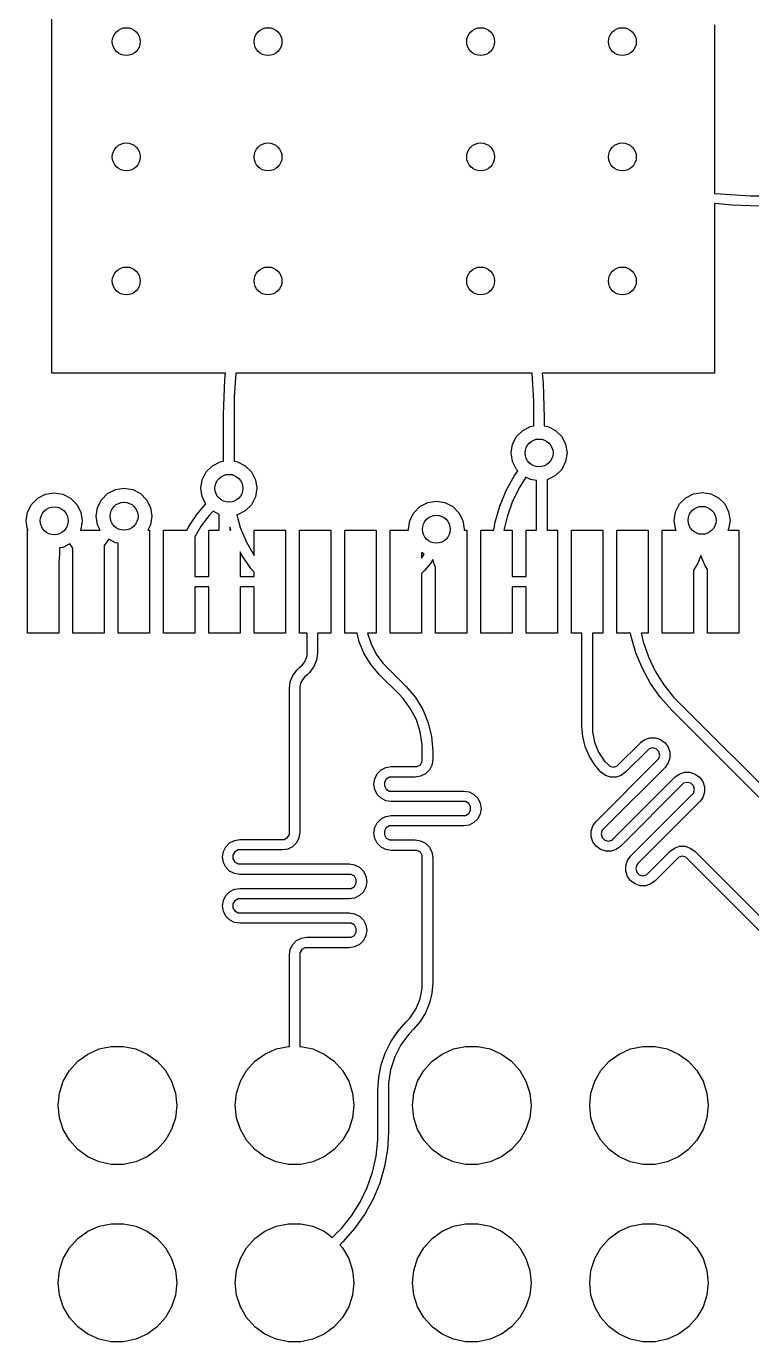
# Model space of a CAD drawing. Extents: x 6.5 to 8.1, y -3.85 to -2.25.
# Drawn here: x 7.099 to 7.508, y -3.783 to -3.041 of the extents above; entities that cross this region are included whole.
import ezdxf

# ---------------------------------------------------------------- set-up
doc = ezdxf.new("R2010")
doc.units = 0
doc.header["$MEASUREMENT"] = 0
doc.layers.add('BLACK', color=7, linetype='CONTINUOUS')

msp = doc.modelspace()

# ---------------------------------------------------------------- linework, layer by layer
at = {"layer": 'BLACK', "linetype": 'CONTINUOUS'}
for p, q in [((7.11299, -3.23701), (7.11299, -2.86299)), ((7.48701, -3.04057), (7.48701, -3.13569)), ((7.48701, -3.13569), (7.48743, -3.13574)), ((7.48743, -3.13574), (7.50732, -3.13705)), ((7.50732, -3.13705), (7.51728, -3.13705)), ((7.49699, -3.14229), (7.48701, -3.14131)), ((7.48701, -3.14131), (7.48701, -3.23701)), ((7.51728, -3.14295), (7.49699, -3.14229)), ((7.21095, -3.23701), (7.11299, -3.23701)), ((7.20995, -3.26026), (7.2106, -3.24062)), ((7.2106, -3.24062), (7.21095, -3.23701)), ((7.21675, -3.23701), (7.21586, -3.25062)), ((7.38402, -3.23701), (7.21675, -3.23701)), ((7.38505, -3.25271), (7.38402, -3.23701)), ((7.48701, -3.23701), (7.38975, -3.23701)), ((7.38975, -3.23701), (7.3903, -3.24261)), ((7.3903, -3.24261), (7.39095, -3.26245)), ((7.21586, -3.25062), (7.21586, -3.26026)), ((7.38505, -3.26245), (7.38505, -3.25271)), ((7.20995, -3.28666), (7.20995, -3.26026)), ((7.21586, -3.26026), (7.21586, -3.28666)), ((7.38505, -3.26672), (7.38505, -3.26245)), ((7.38505, -3.26245), (7.38505, -3.26245)), ((7.39095, -3.26245), (7.39095, -3.26245)), ((7.39095, -3.26245), (7.39095, -3.26672)), ((7.37526, -3.27274), (7.37874, -3.26926)), ((7.37874, -3.26926), (7.38313, -3.26702)), ((7.38313, -3.26702), (7.38505, -3.26672)), ((7.39095, -3.26672), (7.39287, -3.26702)), ((7.39287, -3.26702), (7.39726, -3.26926)), ((7.39726, -3.26926), (7.40074, -3.27274)), ((7.37225, -3.282), (7.37302, -3.27713)), ((7.37302, -3.27713), (7.37526, -3.27274)), ((7.40074, -3.27274), (7.40298, -3.27713)), ((7.40298, -3.27713), (7.40375, -3.282)), ((7.20804, -3.28696), (7.20995, -3.28666)), ((7.21586, -3.28666), (7.21777, -3.28696)), ((7.37302, -3.28687), (7.37225, -3.282)), ((7.40375, -3.282), (7.40298, -3.28687)), ((7.19793, -3.29707), (7.20017, -3.29268)), ((7.20017, -3.29268), (7.20365, -3.2892)), ((7.20365, -3.2892), (7.20804, -3.28696)), ((7.21777, -3.28696), (7.22216, -3.2892)), ((7.22216, -3.2892), (7.22565, -3.29268)), ((7.22565, -3.29268), (7.22788, -3.29707)), ((7.37526, -3.29126), (7.37302, -3.28687)), ((7.37405, -3.29479), (7.37602, -3.29201)), ((7.37602, -3.29201), (7.37526, -3.29126)), ((7.40074, -3.29126), (7.39726, -3.29474)), ((7.40298, -3.28687), (7.40074, -3.29126)), ((7.19716, -3.30194), (7.19793, -3.29707)), ((7.22788, -3.29707), (7.22865, -3.30194)), ((7.36944, -3.30313), (7.37405, -3.29479)), ((7.38049, -3.29563), (7.37669, -3.30169)), ((7.38313, -3.29698), (7.38049, -3.29563)), ((7.38661, -3.29753), (7.38313, -3.29698)), ((7.38661, -3.32561), (7.38661, -3.29753)), ((7.39287, -3.29698), (7.39252, -3.29703)), ((7.39252, -3.29703), (7.39252, -3.32561)), ((7.39726, -3.29474), (7.39287, -3.29698)), ((7.10159, -3.31102), (7.10507, -3.30754)), ((7.10507, -3.30754), (7.10946, -3.3053)), ((7.10946, -3.3053), (7.11433, -3.30453)), ((7.11433, -3.30453), (7.1192, -3.3053)), ((7.1192, -3.3053), (7.12359, -3.30754)), ((7.12359, -3.30754), (7.12707, -3.31102)), ((7.13878, -3.31281), (7.14102, -3.30842)), ((7.14102, -3.30842), (7.1445, -3.30493)), ((7.1445, -3.30493), (7.14889, -3.3027)), ((7.14889, -3.3027), (7.15376, -3.30193)), ((7.15376, -3.30193), (7.15862, -3.3027)), ((7.15862, -3.3027), (7.16301, -3.30493)), ((7.16301, -3.30493), (7.1665, -3.30842)), ((7.1665, -3.30842), (7.16873, -3.31281)), ((7.19793, -3.3068), (7.19716, -3.30194)), ((7.19994, -3.31076), (7.19793, -3.3068)), ((7.22788, -3.3068), (7.22565, -3.31119)), ((7.22865, -3.30194), (7.22788, -3.3068)), ((7.36579, -3.31193), (7.36944, -3.30313)), ((7.37669, -3.30169), (7.37283, -3.30969)), ((7.46726, -3.31074), (7.47074, -3.30726)), ((7.47074, -3.30726), (7.47513, -3.30502)), ((7.47513, -3.30502), (7.48, -3.30425)), ((7.48, -3.30425), (7.48487, -3.30502)), ((7.48487, -3.30502), (7.48926, -3.30726)), ((7.48926, -3.30726), (7.49274, -3.31074)), ((7.09858, -3.32028), (7.09935, -3.31541)), ((7.09935, -3.31541), (7.10159, -3.31102)), ((7.12707, -3.31102), (7.12931, -3.31541)), ((7.12931, -3.31541), (7.13008, -3.32028)), ((7.13801, -3.31767), (7.13878, -3.31281)), ((7.16873, -3.31281), (7.1695, -3.31767)), ((7.19479, -3.31663), (7.19994, -3.31076)), ((7.20411, -3.31491), (7.20174, -3.31728)), ((7.20748, -3.31663), (7.20411, -3.31491)), ((7.22216, -3.31468), (7.21777, -3.31692)), ((7.22565, -3.31119), (7.22216, -3.31468)), ((7.31502, -3.32013), (7.31726, -3.31574)), ((7.31726, -3.31574), (7.32074, -3.31226)), ((7.32074, -3.31226), (7.32513, -3.31002)), ((7.32513, -3.31002), (7.33, -3.30925)), ((7.33, -3.30925), (7.33487, -3.31002)), ((7.33487, -3.31002), (7.33926, -3.31226)), ((7.33926, -3.31226), (7.34274, -3.31574)), ((7.34274, -3.31574), (7.34498, -3.32013)), ((7.36315, -3.32109), (7.36579, -3.31193)), ((7.37283, -3.30969), (7.3699, -3.31807)), ((7.46425, -3.32), (7.46502, -3.31513)), ((7.46502, -3.31513), (7.46726, -3.31074)), ((7.49274, -3.31074), (7.49498, -3.31513)), ((7.49498, -3.31513), (7.49575, -3.32)), ((7.09935, -3.32515), (7.09858, -3.32028)), ((7.13008, -3.32028), (7.12931, -3.32515)), ((7.13878, -3.32254), (7.13801, -3.31767)), ((7.14034, -3.32561), (7.13878, -3.32254)), ((7.16873, -3.32254), (7.16717, -3.32561)), ((7.1695, -3.31767), (7.16873, -3.32254)), ((7.18918, -3.32561), (7.19026, -3.32342)), ((7.19026, -3.32342), (7.19479, -3.31663)), ((7.19722, -3.32316), (7.1937, -3.32927)), ((7.20174, -3.31728), (7.19722, -3.32316)), ((7.20748, -3.32561), (7.20748, -3.31663)), ((7.21399, -3.32561), (7.21339, -3.32383)), ((7.21339, -3.32383), (7.21339, -3.32561)), ((7.21777, -3.31692), (7.21747, -3.31696)), ((7.21747, -3.31696), (7.21935, -3.324)), ((7.31425, -3.325), (7.31502, -3.32013)), ((7.34498, -3.32013), (7.34575, -3.325)), ((7.36239, -3.32561), (7.36315, -3.32109)), ((7.3699, -3.31807), (7.36818, -3.32561)), ((7.46502, -3.32487), (7.46425, -3.32)), ((7.49575, -3.32), (7.49498, -3.32487)), ((7.09921, -3.38368), (7.09921, -3.32561)), ((7.09921, -3.32561), (7.09959, -3.32561)), ((7.09959, -3.32561), (7.09935, -3.32515)), ((7.12931, -3.32515), (7.12907, -3.32561)), ((7.12907, -3.32561), (7.14034, -3.32561)), ((7.14508, -3.33071), (7.14252, -3.33424)), ((7.14889, -3.33265), (7.14508, -3.33071)), ((7.16717, -3.32561), (7.16811, -3.32561)), ((7.16811, -3.32561), (7.16811, -3.38368)), ((7.17598, -3.38368), (7.17598, -3.32561)), ((7.17598, -3.32561), (7.18918, -3.32561)), ((7.1937, -3.32927), (7.1937, -3.35169)), ((7.20157, -3.35169), (7.20157, -3.32561)), ((7.20157, -3.32561), (7.20748, -3.32561)), ((7.21339, -3.32561), (7.21399, -3.32561)), ((7.21935, -3.324), (7.22279, -3.33229)), ((7.22717, -3.33987), (7.22717, -3.32561)), ((7.22717, -3.32561), (7.24488, -3.32561)), ((7.24488, -3.32561), (7.24488, -3.38368)), ((7.25276, -3.38368), (7.25276, -3.32561)), ((7.25276, -3.32561), (7.27047, -3.32561)), ((7.27047, -3.32561), (7.27047, -3.38368)), ((7.27835, -3.38368), (7.27835, -3.32561)), ((7.27835, -3.32561), (7.29606, -3.32561)), ((7.29606, -3.32561), (7.29606, -3.38368)), ((7.30394, -3.38368), (7.30394, -3.32561)), ((7.30394, -3.32561), (7.31435, -3.32561)), ((7.31435, -3.32561), (7.31425, -3.325)), ((7.34575, -3.325), (7.34565, -3.32561)), ((7.34565, -3.32561), (7.34724, -3.32561)), ((7.34724, -3.32561), (7.34724, -3.38368)), ((7.35512, -3.38368), (7.35512, -3.32561)), ((7.35512, -3.32561), (7.36239, -3.32561)), ((7.36818, -3.32561), (7.37283, -3.32561)), ((7.37283, -3.32561), (7.37283, -3.35169)), ((7.38071, -3.35169), (7.38071, -3.32561)), ((7.38071, -3.32561), (7.38661, -3.32561)), ((7.39252, -3.32561), (7.39843, -3.32561)), ((7.39843, -3.32561), (7.39843, -3.38368)), ((7.4063, -3.38368), (7.4063, -3.32561)), ((7.4063, -3.32561), (7.42402, -3.32561)), ((7.42402, -3.32561), (7.42402, -3.38368)), ((7.43189, -3.38368), (7.43189, -3.32561)), ((7.43189, -3.32561), (7.44961, -3.32561)), ((7.44961, -3.32561), (7.44961, -3.38368)), ((7.45748, -3.38368), (7.45748, -3.32561)), ((7.45748, -3.32561), (7.4654, -3.32561)), ((7.4654, -3.32561), (7.46502, -3.32487)), ((7.49498, -3.32487), (7.4946, -3.32561)), ((7.4946, -3.32561), (7.50079, -3.32561)), ((7.50079, -3.32561), (7.50079, -3.38368)), ((7.1192, -3.33526), (7.11728, -3.33556)), ((7.11728, -3.33556), (7.11728, -3.33953)), ((7.12306, -3.33329), (7.1192, -3.33526)), ((7.1248, -3.33568), (7.12306, -3.33329)), ((7.1248, -3.38368), (7.1248, -3.33568)), ((7.14252, -3.33424), (7.14252, -3.38368)), ((7.15039, -3.33289), (7.14889, -3.33265)), ((7.15039, -3.38368), (7.15039, -3.33289)), ((7.21992, -3.33913), (7.21929, -3.33786)), ((7.21929, -3.33786), (7.21929, -3.35169)), ((7.22279, -3.33229), (7.22717, -3.33987)), ((7.32319, -3.33899), (7.32165, -3.3382)), ((7.32165, -3.3382), (7.32165, -3.34129)), ((7.11728, -3.33953), (7.11693, -3.34313)), ((7.11693, -3.34313), (7.11693, -3.38368)), ((7.11728, -3.33953), (7.11728, -3.33953)), ((7.22533, -3.34722), (7.21992, -3.33913)), ((7.32165, -3.34129), (7.32319, -3.33899)), ((7.32665, -3.34439), (7.32329, -3.34833)), ((7.32809, -3.34205), (7.32665, -3.34439)), ((7.32859, -3.34416), (7.32809, -3.34205)), ((7.32953, -3.34642), (7.32859, -3.34416)), ((7.47755, -3.34418), (7.4752, -3.34802)), ((7.47937, -3.33979), (7.47755, -3.34418)), ((7.48181, -3.34568), (7.47937, -3.33979)), ((7.48307, -3.34774), (7.48181, -3.34568)), ((7.1937, -3.35169), (7.20157, -3.35169)), ((7.21929, -3.35169), (7.22717, -3.35169)), ((7.22717, -3.34932), (7.22533, -3.34722)), ((7.22717, -3.35169), (7.22717, -3.34932)), ((7.32329, -3.34833), (7.32165, -3.34996)), ((7.32165, -3.34996), (7.32165, -3.38368)), ((7.32329, -3.34833), (7.32329, -3.34833)), ((7.32953, -3.38368), (7.32953, -3.34642)), ((7.37283, -3.35169), (7.38071, -3.35169)), ((7.4752, -3.34802), (7.4752, -3.38368)), ((7.48307, -3.38368), (7.48307, -3.34774)), ((7.20157, -3.3576), (7.1937, -3.3576)), ((7.1937, -3.3576), (7.1937, -3.38368)), ((7.20157, -3.38368), (7.20157, -3.3576)), ((7.22717, -3.3576), (7.21929, -3.3576)), ((7.21929, -3.3576), (7.21929, -3.38368)), ((7.22717, -3.38368), (7.22717, -3.3576)), ((7.38071, -3.3576), (7.37283, -3.3576)), ((7.37283, -3.3576), (7.37283, -3.38368)), ((7.38071, -3.38368), (7.38071, -3.3576)), ((7.11693, -3.38368), (7.09921, -3.38368)), ((7.14252, -3.38368), (7.1248, -3.38368)), ((7.16811, -3.38368), (7.15039, -3.38368)), ((7.1937, -3.38368), (7.17598, -3.38368)), ((7.21929, -3.38368), (7.20157, -3.38368)), ((7.24488, -3.38368), (7.22717, -3.38368)), ((7.25705, -3.38368), (7.25276, -3.38368)), ((7.25705, -3.395), (7.25705, -3.38368)), ((7.27047, -3.38368), (7.26295, -3.38368)), ((7.26295, -3.38368), (7.26295, -3.395)), ((7.28537, -3.38368), (7.27835, -3.38368)), ((7.28653, -3.38852), (7.28537, -3.38368)), ((7.28934, -3.39528), (7.28653, -3.38852)), ((7.29606, -3.38368), (7.29117, -3.38368)), ((7.29117, -3.38368), (7.29314, -3.38975)), ((7.29314, -3.38975), (7.29605, -3.39546)), ((7.32165, -3.38368), (7.30394, -3.38368)), ((7.34724, -3.38368), (7.32953, -3.38368)), ((7.37283, -3.38368), (7.35512, -3.38368)), ((7.39843, -3.38368), (7.38071, -3.38368)), ((7.4122, -3.38368), (7.4063, -3.38368)), ((7.4122, -3.43624), (7.4122, -3.38368)), ((7.42402, -3.38368), (7.41811, -3.38368)), ((7.41811, -3.38368), (7.41811, -3.43624)), ((7.43963, -3.38368), (7.43189, -3.38368)), ((7.43994, -3.38553), (7.43963, -3.38368)), ((7.44261, -3.39477), (7.43994, -3.38553)), ((7.44961, -3.38368), (7.44558, -3.38368)), ((7.44558, -3.38368), (7.4467, -3.38859)), ((7.4467, -3.38859), (7.44966, -3.39706)), ((7.4752, -3.38368), (7.45748, -3.38368)), ((7.50079, -3.38368), (7.48307, -3.38368)), ((7.25643, -3.39852), (7.25705, -3.3962)), ((7.25705, -3.3962), (7.25705, -3.395)), ((7.26295, -3.395), (7.26244, -3.39889)), ((7.29316, -3.40152), (7.28934, -3.39528)), ((7.29605, -3.39546), (7.29982, -3.40065)), ((7.44629, -3.40366), (7.44261, -3.39477)), ((7.44966, -3.39706), (7.45355, -3.40514)), ((7.24906, -3.40749), (7.25145, -3.40438)), ((7.25145, -3.40438), (7.25291, -3.40291)), ((7.25145, -3.40438), (7.25145, -3.40438)), ((7.25291, -3.40291), (7.25438, -3.40145)), ((7.25291, -3.40291), (7.25291, -3.40291)), ((7.25438, -3.40145), (7.25523, -3.4006)), ((7.25438, -3.40145), (7.25438, -3.40145)), ((7.25438, -3.40145), (7.25438, -3.40145)), ((7.25523, -3.4006), (7.25643, -3.39852)), ((7.26094, -3.40251), (7.25855, -3.40562)), ((7.26244, -3.39889), (7.26094, -3.40251)), ((7.29791, -3.40709), (7.29316, -3.40152)), ((7.29982, -3.40065), (7.30209, -3.40291)), ((7.30209, -3.40291), (7.30209, -3.40291)), ((7.30209, -3.40291), (7.30209, -3.40291)), ((7.30209, -3.40291), (7.31295, -3.41377)), ((7.45094, -3.41207), (7.44629, -3.40366)), ((7.45355, -3.40514), (7.45833, -3.41273)), ((7.24705, -3.415), (7.24756, -3.41111)), ((7.24756, -3.41111), (7.24906, -3.40749)), ((7.25357, -3.41148), (7.25295, -3.4138)), ((7.25477, -3.4094), (7.25357, -3.41148)), ((7.25562, -3.40855), (7.25477, -3.4094)), ((7.25709, -3.40709), (7.25562, -3.40855)), ((7.25562, -3.40855), (7.25562, -3.40855)), ((7.25562, -3.40855), (7.25562, -3.40855)), ((7.25562, -3.40855), (7.25562, -3.40855)), ((7.25855, -3.40562), (7.25709, -3.40709)), ((7.25855, -3.40562), (7.25855, -3.40562)), ((7.30877, -3.41795), (7.29791, -3.40709)), ((7.29791, -3.40709), (7.29791, -3.40709)), ((7.4565, -3.41992), (7.45094, -3.41207)), ((7.45833, -3.41273), (7.46392, -3.41974)), ((7.24705, -3.42252), (7.24705, -3.415)), ((7.24705, -3.415), (7.24705, -3.415)), ((7.25295, -3.4138), (7.25295, -3.415)), ((7.25295, -3.415), (7.25295, -3.415)), ((7.25295, -3.415), (7.25295, -3.42252)), ((7.31129, -3.42047), (7.30877, -3.41795)), ((7.30877, -3.41795), (7.30877, -3.41795)), ((7.31295, -3.41377), (7.31817, -3.41988)), ((7.31817, -3.41988), (7.32237, -3.42674)), ((7.46291, -3.42709), (7.4565, -3.41992)), ((7.46392, -3.41974), (7.46709, -3.42291)), ((7.24705, -3.4961), (7.24705, -3.42252)), ((7.25295, -3.42252), (7.25295, -3.4961)), ((7.31549, -3.42624), (7.31129, -3.42047)), ((7.31873, -3.4326), (7.31549, -3.42624)), ((7.32237, -3.42674), (7.32545, -3.43417)), ((7.52272, -3.48689), (7.46291, -3.42709)), ((7.46291, -3.42709), (7.46291, -3.42709)), ((7.46709, -3.42291), (7.52689, -3.48272)), ((7.32093, -3.43938), (7.31873, -3.4326)), ((7.32545, -3.43417), (7.32732, -3.44198)), ((7.32205, -3.44643), (7.32093, -3.43938)), ((7.32732, -3.44198), (7.32795, -3.45)), ((7.41221, -3.43624), (7.4122, -3.43624)), ((7.41266, -3.44196), (7.41221, -3.43624)), ((7.41399, -3.44753), (7.41266, -3.44196)), ((7.41811, -3.43624), (7.41811, -3.43624)), ((7.41811, -3.43624), (7.41811, -3.43624)), ((7.41811, -3.43624), (7.41811, -3.43624)), ((7.41811, -3.43624), (7.41811, -3.43926)), ((7.41811, -3.43926), (7.41929, -3.44518)), ((7.32205, -3.45), (7.32205, -3.44643)), ((7.41619, -3.45283), (7.41399, -3.44753)), ((7.41929, -3.44518), (7.4216, -3.45076)), ((7.43266, -3.45791), (7.44516, -3.44541)), ((7.44934, -3.44958), (7.43683, -3.46209)), ((7.44516, -3.44541), (7.44517, -3.4454)), ((7.44517, -3.4454), (7.44765, -3.4436)), ((7.44765, -3.4436), (7.45058, -3.44264)), ((7.45008, -3.44884), (7.44934, -3.44958)), ((7.44934, -3.44958), (7.44934, -3.44958)), ((7.44934, -3.44958), (7.44934, -3.44958)), ((7.44934, -3.44958), (7.44934, -3.44958)), ((7.45212, -3.44829), (7.45008, -3.44884)), ((7.45058, -3.44264), (7.45366, -3.44264)), ((7.45416, -3.44884), (7.45212, -3.44829)), ((7.45366, -3.44264), (7.45659, -3.4436)), ((7.4549, -3.44958), (7.45416, -3.44884)), ((7.45565, -3.45033), (7.4549, -3.44958)), ((7.4549, -3.44958), (7.4549, -3.44958)), ((7.4549, -3.44958), (7.4549, -3.44958)), ((7.45659, -3.4436), (7.45908, -3.44541)), ((7.45908, -3.44541), (7.45908, -3.44541)), ((7.45908, -3.44541), (7.45908, -3.44541)), ((7.45908, -3.44541), (7.45908, -3.44541)), ((7.45908, -3.44541), (7.45949, -3.44597)), ((7.45949, -3.44597), (7.45955, -3.44602)), ((7.45955, -3.44602), (7.45956, -3.44606)), ((7.45956, -3.44606), (7.46089, -3.4479)), ((7.46089, -3.4479), (7.46184, -3.45083)), ((7.32099, -3.45788), (7.32205, -3.45605)), ((7.32205, -3.455), (7.32205, -3.45)), ((7.32205, -3.45), (7.32205, -3.45)), ((7.32205, -3.45605), (7.32205, -3.455)), ((7.32795, -3.455), (7.32747, -3.45804)), ((7.32795, -3.45), (7.32795, -3.45)), ((7.32795, -3.45), (7.32795, -3.455)), ((7.41919, -3.45773), (7.41619, -3.45283)), ((7.42015, -3.4899), (7.4549, -3.45515)), ((7.4216, -3.45076), (7.42495, -3.45578)), ((7.42495, -3.45578), (7.42709, -3.45791)), ((7.4549, -3.45515), (7.45565, -3.4544)), ((7.4549, -3.45515), (7.4549, -3.45515)), ((7.4549, -3.45515), (7.4549, -3.45515)), ((7.4549, -3.45515), (7.4549, -3.45515)), ((7.4562, -3.45237), (7.45565, -3.45033)), ((7.45565, -3.4544), (7.4562, -3.45237)), ((7.46089, -3.45684), (7.45908, -3.45932)), ((7.46184, -3.45391), (7.46089, -3.45684)), ((7.46184, -3.45083), (7.46184, -3.45391)), ((7.29524, -3.46574), (7.29664, -3.46299)), ((7.29664, -3.46299), (7.29881, -3.46082)), ((7.29881, -3.46082), (7.30156, -3.45942)), ((7.30156, -3.45942), (7.3046, -3.45894)), ((7.3046, -3.45894), (7.3046, -3.45894)), ((7.3046, -3.45894), (7.31811, -3.45894)), ((7.31811, -3.45894), (7.31917, -3.45894)), ((7.32115, -3.46436), (7.31811, -3.46484)), ((7.31917, -3.45894), (7.32099, -3.45788)), ((7.3239, -3.46296), (7.32115, -3.46436)), ((7.32607, -3.46079), (7.3239, -3.46296)), ((7.32747, -3.45804), (7.32607, -3.46079)), ((7.42291, -3.46209), (7.41919, -3.45773)), ((7.4254, -3.4639), (7.42291, -3.46209)), ((7.42291, -3.46209), (7.42291, -3.46209)), ((7.42291, -3.46209), (7.42291, -3.46209)), ((7.45908, -3.45933), (7.42433, -3.49408)), ((7.42833, -3.46485), (7.4254, -3.4639)), ((7.42709, -3.45791), (7.42709, -3.45791)), ((7.42709, -3.45791), (7.42709, -3.45792)), ((7.42709, -3.45792), (7.42783, -3.45866)), ((7.42783, -3.45866), (7.42987, -3.45921)), ((7.42987, -3.45921), (7.43191, -3.45866)), ((7.43434, -3.4639), (7.43141, -3.46485)), ((7.43191, -3.45866), (7.43265, -3.45791)), ((7.43265, -3.45791), (7.43266, -3.45791)), ((7.43266, -3.45791), (7.43266, -3.45791)), ((7.43682, -3.4621), (7.43434, -3.4639)), ((7.43683, -3.46209), (7.43682, -3.4621)), ((7.45908, -3.45932), (7.45908, -3.45933)), ((7.45908, -3.45933), (7.45908, -3.45933)), ((7.45908, -3.45933), (7.45908, -3.45933)), ((7.45908, -3.45933), (7.45908, -3.45933)), ((7.46465, -3.46489), (7.46714, -3.46308)), ((7.46714, -3.46308), (7.47007, -3.46213)), ((7.47007, -3.46213), (7.47315, -3.46213)), ((7.47315, -3.46213), (7.47608, -3.46309)), ((7.47608, -3.46309), (7.47855, -3.46489)), ((7.29476, -3.46878), (7.29524, -3.46574)), ((7.29524, -3.47182), (7.29476, -3.46878)), ((7.29476, -3.46878), (7.29476, -3.46878)), ((7.29664, -3.47457), (7.29524, -3.47182)), ((7.30172, -3.4659), (7.30066, -3.46772)), ((7.30066, -3.46772), (7.30066, -3.46878)), ((7.30066, -3.46878), (7.30066, -3.46878)), ((7.30066, -3.46878), (7.30066, -3.46983)), ((7.30066, -3.46983), (7.30172, -3.47166)), ((7.30354, -3.46484), (7.30172, -3.4659)), ((7.30172, -3.47166), (7.30354, -3.47272)), ((7.3046, -3.46484), (7.30354, -3.46484)), ((7.31811, -3.46484), (7.3046, -3.46484)), ((7.3046, -3.46484), (7.3046, -3.46484)), ((7.3046, -3.46484), (7.3046, -3.46484)), ((7.3046, -3.46484), (7.3046, -3.46484)), ((7.43141, -3.46485), (7.42833, -3.46485)), ((7.42989, -3.49965), (7.46465, -3.46489)), ((7.46882, -3.46907), (7.43407, -3.50382)), ((7.46465, -3.46489), (7.46465, -3.46489)), ((7.46465, -3.46489), (7.46465, -3.46489)), ((7.46957, -3.46832), (7.46882, -3.46907)), ((7.46882, -3.46907), (7.46882, -3.46907)), ((7.47161, -3.46778), (7.46957, -3.46832)), ((7.47364, -3.46833), (7.47161, -3.46778)), ((7.47439, -3.46907), (7.47364, -3.46833)), ((7.47514, -3.46982), (7.47439, -3.46907)), ((7.47439, -3.46907), (7.47439, -3.46907)), ((7.47439, -3.46907), (7.47439, -3.46907)), ((7.47568, -3.47185), (7.47514, -3.46982)), ((7.47514, -3.47389), (7.47568, -3.47185)), ((7.47855, -3.46489), (7.47857, -3.46489)), ((7.47857, -3.46489), (7.48038, -3.46739)), ((7.48038, -3.46739), (7.48133, -3.47031)), ((7.48133, -3.47031), (7.48133, -3.47339)), ((7.29881, -3.47674), (7.29664, -3.47457)), ((7.30156, -3.47814), (7.29881, -3.47674)), ((7.3046, -3.47862), (7.30156, -3.47814)), ((7.30354, -3.47272), (7.3046, -3.47272)), ((7.3046, -3.47272), (7.3046, -3.47272)), ((7.3046, -3.47272), (7.3046, -3.47272)), ((7.3046, -3.47272), (7.31811, -3.47272)), ((7.31811, -3.47862), (7.3046, -3.47862)), ((7.3046, -3.47862), (7.3046, -3.47862)), ((7.3046, -3.47862), (7.3046, -3.47862)), ((7.31811, -3.47272), (7.3454, -3.47272)), ((7.3454, -3.47862), (7.31811, -3.47862)), ((7.3454, -3.47272), (7.34541, -3.47272)), ((7.34646, -3.47862), (7.3454, -3.47862)), ((7.3454, -3.47862), (7.3454, -3.47862)), ((7.3454, -3.47862), (7.3454, -3.47862)), ((7.34541, -3.47272), (7.34844, -3.4732)), ((7.34828, -3.47968), (7.34646, -3.47862)), ((7.34844, -3.4732), (7.35119, -3.4746)), ((7.35119, -3.4746), (7.35336, -3.47677)), ((7.35336, -3.47677), (7.35476, -3.47952)), ((7.35476, -3.47952), (7.35524, -3.48256)), ((7.43964, -3.50939), (7.47439, -3.47464)), ((7.47857, -3.47881), (7.44381, -3.51357)), ((7.47439, -3.47464), (7.4744, -3.47463)), ((7.47439, -3.47464), (7.47439, -3.47464)), ((7.47439, -3.47464), (7.47439, -3.47464)), ((7.47439, -3.47464), (7.47439, -3.47464)), ((7.4744, -3.47463), (7.47514, -3.47389)), ((7.47877, -3.47854), (7.47857, -3.47881)), ((7.47857, -3.47881), (7.47857, -3.47881)), ((7.47857, -3.47881), (7.47857, -3.47881)), ((7.47857, -3.47881), (7.47857, -3.47881)), ((7.47885, -3.47848), (7.47877, -3.47854)), ((7.47888, -3.47838), (7.47885, -3.47848)), ((7.48038, -3.47632), (7.47888, -3.47838)), ((7.48133, -3.47339), (7.48038, -3.47632)), ((7.29882, -3.48838), (7.30156, -3.48698)), ((7.30156, -3.48698), (7.30459, -3.4865)), ((7.30459, -3.4865), (7.3046, -3.4865)), ((7.3046, -3.4865), (7.325, -3.4865)), ((7.325, -3.4865), (7.3454, -3.4865)), ((7.3454, -3.4865), (7.3454, -3.48649)), ((7.3454, -3.48649), (7.34646, -3.48649)), ((7.3454, -3.4865), (7.3454, -3.4865)), ((7.3454, -3.4865), (7.3454, -3.4865)), ((7.34646, -3.48649), (7.34828, -3.48544)), ((7.34934, -3.4815), (7.34828, -3.47968)), ((7.34828, -3.48544), (7.34934, -3.48361)), ((7.34934, -3.48256), (7.34934, -3.4815)), ((7.34934, -3.48361), (7.34934, -3.48256)), ((7.34934, -3.48256), (7.34934, -3.48256)), ((7.35476, -3.4856), (7.35336, -3.48834)), ((7.35524, -3.48256), (7.35476, -3.4856)), ((7.35524, -3.48256), (7.35524, -3.48256)), ((7.29476, -3.49634), (7.29524, -3.4933)), ((7.29524, -3.4933), (7.29664, -3.49055)), ((7.29664, -3.49055), (7.29882, -3.48838)), ((7.30172, -3.49346), (7.30066, -3.49528)), ((7.30354, -3.4924), (7.30172, -3.49346)), ((7.3046, -3.4924), (7.30354, -3.4924)), ((7.325, -3.4924), (7.3046, -3.4924)), ((7.3046, -3.4924), (7.3046, -3.4924)), ((7.3046, -3.4924), (7.3046, -3.4924)), ((7.3046, -3.4924), (7.3046, -3.4924)), ((7.3454, -3.4924), (7.325, -3.4924)), ((7.34541, -3.4924), (7.3454, -3.4924)), ((7.3454, -3.4924), (7.3454, -3.4924)), ((7.34844, -3.49192), (7.34541, -3.4924)), ((7.35119, -3.49052), (7.34844, -3.49192)), ((7.35336, -3.48834), (7.35119, -3.49052)), ((7.41739, -3.49532), (7.41834, -3.49239)), ((7.41834, -3.49239), (7.42015, -3.4899)), ((7.42015, -3.4899), (7.42015, -3.4899)), ((7.42015, -3.4899), (7.42015, -3.4899)), ((7.42015, -3.4899), (7.42015, -3.4899)), ((7.42431, -3.49409), (7.42358, -3.49482)), ((7.42433, -3.49408), (7.42431, -3.49409)), ((7.42433, -3.49408), (7.42433, -3.49408)), ((7.42433, -3.49408), (7.42433, -3.49408)), ((7.42433, -3.49408), (7.42433, -3.49408)), ((7.21336, -3.50192), (7.21611, -3.50052)), ((7.21611, -3.50052), (7.21915, -3.50004)), ((7.21915, -3.50004), (7.21915, -3.50004)), ((7.21915, -3.50004), (7.21915, -3.50004)), ((7.21915, -3.50004), (7.21915, -3.50004)), ((7.21915, -3.50004), (7.24311, -3.50004)), ((7.24311, -3.50004), (7.24417, -3.50004)), ((7.24417, -3.50004), (7.24599, -3.49898)), ((7.24599, -3.49898), (7.24705, -3.49716)), ((7.24705, -3.49716), (7.24705, -3.4961)), ((7.25107, -3.50189), (7.2489, -3.50407)), ((7.25247, -3.49914), (7.25107, -3.50189)), ((7.25295, -3.4961), (7.25247, -3.49914)), ((7.29524, -3.49938), (7.29476, -3.49634)), ((7.29476, -3.49634), (7.29476, -3.49634)), ((7.29664, -3.50212), (7.29524, -3.49938)), ((7.30066, -3.49528), (7.30066, -3.49634)), ((7.30066, -3.49634), (7.30066, -3.49634)), ((7.30066, -3.49634), (7.30066, -3.49739)), ((7.30066, -3.49739), (7.30172, -3.49922)), ((7.30172, -3.49922), (7.30354, -3.50028)), ((7.30354, -3.50028), (7.3046, -3.50028)), ((7.3046, -3.50028), (7.3046, -3.50028)), ((7.3046, -3.50028), (7.3046, -3.50028)), ((7.3046, -3.50028), (7.31811, -3.50028)), ((7.31811, -3.50028), (7.32115, -3.50076)), ((7.32115, -3.50076), (7.3239, -3.50216)), ((7.41739, -3.4984), (7.41739, -3.49532)), ((7.41834, -3.50133), (7.41739, -3.4984)), ((7.42015, -3.50382), (7.41834, -3.50133)), ((7.42358, -3.49482), (7.42303, -3.49686)), ((7.42303, -3.49686), (7.42358, -3.4989)), ((7.42358, -3.4989), (7.42433, -3.49965)), ((7.42433, -3.49965), (7.42433, -3.49965)), ((7.42433, -3.49965), (7.42507, -3.50039)), ((7.42507, -3.50039), (7.42711, -3.50094)), ((7.42711, -3.50094), (7.42915, -3.50039)), ((7.42915, -3.50039), (7.42989, -3.49965)), ((7.42989, -3.49965), (7.42989, -3.49965)), ((7.20931, -3.50988), (7.20979, -3.50684)), ((7.20979, -3.50684), (7.21118, -3.5041)), ((7.21118, -3.5041), (7.21336, -3.50192)), ((7.21627, -3.507), (7.21521, -3.50883)), ((7.21521, -3.50883), (7.21521, -3.50988)), ((7.21809, -3.50594), (7.21627, -3.507)), ((7.21914, -3.50594), (7.21809, -3.50594)), ((7.21915, -3.50594), (7.21914, -3.50594)), ((7.24311, -3.50594), (7.21915, -3.50594)), ((7.21915, -3.50594), (7.21915, -3.50594)), ((7.24615, -3.50546), (7.24311, -3.50594)), ((7.2489, -3.50407), (7.24615, -3.50546)), ((7.29881, -3.5043), (7.29664, -3.50212)), ((7.30156, -3.5057), (7.29881, -3.5043)), ((7.30459, -3.50618), (7.30156, -3.5057)), ((7.3046, -3.50618), (7.30459, -3.50618)), ((7.31811, -3.50618), (7.3046, -3.50618)), ((7.3046, -3.50618), (7.3046, -3.50618)), ((7.31917, -3.50618), (7.31811, -3.50618)), ((7.32099, -3.50724), (7.31917, -3.50618)), ((7.32205, -3.50906), (7.32099, -3.50724)), ((7.32205, -3.51012), (7.32205, -3.50906)), ((7.3239, -3.50216), (7.32607, -3.50433)), ((7.32607, -3.50433), (7.32747, -3.50708)), ((7.32747, -3.50708), (7.32795, -3.51012)), ((7.42264, -3.50563), (7.42015, -3.50382)), ((7.42015, -3.50382), (7.42015, -3.50382)), ((7.42015, -3.50382), (7.42015, -3.50382)), ((7.42557, -3.50658), (7.42264, -3.50563)), ((7.42865, -3.50658), (7.42557, -3.50658)), ((7.43158, -3.50563), (7.42865, -3.50658)), ((7.43341, -3.5043), (7.43158, -3.50563)), ((7.43346, -3.50429), (7.43341, -3.5043)), ((7.43351, -3.50423), (7.43346, -3.50429)), ((7.43407, -3.50382), (7.43351, -3.50423)), ((7.43407, -3.50382), (7.43407, -3.50382)), ((7.43407, -3.50382), (7.43407, -3.50382)), ((7.43407, -3.50382), (7.43407, -3.50382)), ((7.44938, -3.51913), (7.46189, -3.50663)), ((7.46189, -3.50663), (7.46438, -3.50482)), ((7.46189, -3.50663), (7.46189, -3.50663)), ((7.46438, -3.50482), (7.46731, -3.50387)), ((7.46731, -3.50387), (7.47039, -3.50387)), ((7.47039, -3.50387), (7.47331, -3.50482)), ((7.47331, -3.50482), (7.47581, -3.50663)), ((7.47581, -3.50663), (7.47581, -3.50663)), ((7.47581, -3.50663), (7.47581, -3.50663)), ((7.47581, -3.50663), (7.54502, -3.57584)), ((7.20931, -3.50989), (7.20931, -3.50988)), ((7.20979, -3.51292), (7.20931, -3.50989)), ((7.21119, -3.51567), (7.20979, -3.51292)), ((7.21336, -3.51784), (7.21119, -3.51567)), ((7.21521, -3.50988), (7.21521, -3.50988)), ((7.21521, -3.50988), (7.21521, -3.51094)), ((7.21521, -3.51094), (7.21627, -3.51276)), ((7.21627, -3.51276), (7.21809, -3.51382)), ((7.21809, -3.51382), (7.21915, -3.51382)), ((7.21915, -3.51382), (7.25, -3.51382)), ((7.25, -3.51382), (7.28085, -3.51382)), ((7.28085, -3.51382), (7.28086, -3.51382)), ((7.28086, -3.51382), (7.28389, -3.5143)), ((7.28389, -3.5143), (7.28664, -3.5157)), ((7.28664, -3.5157), (7.28882, -3.51788)), ((7.32205, -3.58086), (7.32205, -3.51012)), ((7.32795, -3.51012), (7.32795, -3.58086)), ((7.43687, -3.51481), (7.43783, -3.51188)), ((7.43687, -3.51789), (7.43687, -3.51481)), ((7.43783, -3.51188), (7.43963, -3.50939)), ((7.43963, -3.50939), (7.43964, -3.50939)), ((7.43964, -3.50939), (7.43964, -3.50939)), ((7.43964, -3.50939), (7.43964, -3.50939)), ((7.44307, -3.51431), (7.44252, -3.51635)), ((7.44252, -3.51635), (7.44307, -3.51839)), ((7.4438, -3.51358), (7.44307, -3.51431)), ((7.44381, -3.51357), (7.4438, -3.51358)), ((7.46606, -3.51081), (7.45356, -3.52331)), ((7.46681, -3.51006), (7.46606, -3.51081)), ((7.46606, -3.51081), (7.46606, -3.51081)), ((7.46885, -3.50951), (7.46681, -3.51006)), ((7.47088, -3.51006), (7.46885, -3.50951)), ((7.47163, -3.51081), (7.47088, -3.51006)), ((7.54084, -3.58002), (7.47163, -3.51081)), ((7.47163, -3.51081), (7.47163, -3.51081)), ((7.47163, -3.51081), (7.47163, -3.51081)), ((7.21611, -3.51924), (7.21336, -3.51784)), ((7.21915, -3.51972), (7.21611, -3.51924)), ((7.25, -3.51972), (7.21915, -3.51972)), ((7.21915, -3.51972), (7.21915, -3.51972)), ((7.21915, -3.51972), (7.21915, -3.51972)), ((7.28085, -3.51972), (7.25, -3.51972)), ((7.28191, -3.51972), (7.28085, -3.51972)), ((7.28085, -3.51972), (7.28085, -3.51972)), ((7.28085, -3.51972), (7.28085, -3.51972)), ((7.28374, -3.52078), (7.28191, -3.51972)), ((7.28479, -3.52261), (7.28374, -3.52078)), ((7.28479, -3.52366), (7.28479, -3.52261)), ((7.28479, -3.52472), (7.28479, -3.52366)), ((7.28479, -3.52366), (7.28479, -3.52366)), ((7.28882, -3.51788), (7.29021, -3.52062)), ((7.29021, -3.52062), (7.2907, -3.52366)), ((7.29069, -3.52366), (7.29021, -3.5267)), ((7.2907, -3.52366), (7.29069, -3.52366)), ((7.43783, -3.52082), (7.43687, -3.51789)), ((7.43943, -3.52302), (7.43783, -3.52082)), ((7.43946, -3.52312), (7.43943, -3.52302)), ((7.43952, -3.52316), (7.43946, -3.52312)), ((7.43964, -3.52331), (7.43952, -3.52316)), ((7.43965, -3.52332), (7.43964, -3.52331)), ((7.43964, -3.52331), (7.43964, -3.52331)), ((7.44213, -3.52512), (7.43965, -3.52332)), ((7.44307, -3.51839), (7.44381, -3.51914)), ((7.44381, -3.51914), (7.44381, -3.51913)), ((7.44381, -3.51913), (7.44456, -3.51988)), ((7.44456, -3.51988), (7.4466, -3.52043)), ((7.4466, -3.52043), (7.44864, -3.51988)), ((7.44864, -3.51988), (7.44938, -3.51914)), ((7.44938, -3.51914), (7.44938, -3.51913)), ((7.4529, -3.52379), (7.45106, -3.52512)), ((7.45294, -3.52378), (7.4529, -3.52379)), ((7.453, -3.52372), (7.45294, -3.52378)), ((7.45356, -3.52331), (7.453, -3.52372)), ((7.45356, -3.52331), (7.45356, -3.52331)), ((7.45356, -3.52331), (7.45356, -3.52331)), ((7.21118, -3.53166), (7.21336, -3.52948)), ((7.21336, -3.52948), (7.21611, -3.52808)), ((7.21611, -3.52808), (7.21915, -3.5276)), ((7.21915, -3.5276), (7.21915, -3.5276)), ((7.21915, -3.5276), (7.21915, -3.5276)), ((7.21915, -3.5276), (7.21915, -3.5276)), ((7.21915, -3.5276), (7.25, -3.5276)), ((7.25, -3.5276), (7.28085, -3.5276)), ((7.28085, -3.5276), (7.28085, -3.5276)), ((7.28085, -3.5276), (7.28085, -3.5276)), ((7.28085, -3.5276), (7.28085, -3.5276)), ((7.28085, -3.5276), (7.28191, -3.5276)), ((7.28191, -3.5276), (7.28373, -3.52654)), ((7.28373, -3.52654), (7.28479, -3.52472)), ((7.28881, -3.52945), (7.28664, -3.53162)), ((7.29021, -3.5267), (7.28881, -3.52945)), ((7.44506, -3.52607), (7.44213, -3.52512)), ((7.44814, -3.52607), (7.44506, -3.52607)), ((7.45106, -3.52512), (7.44814, -3.52607)), ((7.20931, -3.53744), (7.20979, -3.5344)), ((7.20931, -3.53745), (7.20931, -3.53744)), ((7.20979, -3.54048), (7.20931, -3.53745)), ((7.20979, -3.5344), (7.21118, -3.53166)), ((7.21627, -3.53456), (7.21521, -3.53639)), ((7.21521, -3.53639), (7.21521, -3.53744)), ((7.21521, -3.53744), (7.21521, -3.53744)), ((7.21521, -3.53744), (7.21521, -3.5385)), ((7.21521, -3.5385), (7.21627, -3.54032)), ((7.21809, -3.5335), (7.21627, -3.53456)), ((7.21914, -3.5335), (7.21809, -3.5335)), ((7.21915, -3.5335), (7.21914, -3.5335)), ((7.25, -3.5335), (7.21915, -3.5335)), ((7.21915, -3.5335), (7.21915, -3.5335)), ((7.28085, -3.5335), (7.25, -3.5335)), ((7.28086, -3.5335), (7.28085, -3.5335)), ((7.28085, -3.5335), (7.28085, -3.5335)), ((7.28389, -3.53302), (7.28086, -3.5335)), ((7.28664, -3.53162), (7.28389, -3.53302)), ((7.21119, -3.54323), (7.20979, -3.54048)), ((7.21336, -3.5454), (7.21119, -3.54323)), ((7.21611, -3.5468), (7.21336, -3.5454)), ((7.21627, -3.54032), (7.21809, -3.54138)), ((7.21809, -3.54138), (7.21915, -3.54138)), ((7.21915, -3.54138), (7.25689, -3.54138)), ((7.25689, -3.54138), (7.28085, -3.54138)), ((7.28085, -3.54138), (7.28085, -3.54138)), ((7.28085, -3.54138), (7.28085, -3.54138)), ((7.28085, -3.54138), (7.28389, -3.54186)), ((7.28389, -3.54186), (7.28664, -3.54326)), ((7.28664, -3.54326), (7.28881, -3.54544)), ((7.28881, -3.54544), (7.29021, -3.54818)), ((7.21915, -3.54728), (7.21611, -3.5468)), ((7.25689, -3.54728), (7.21915, -3.54728)), ((7.21915, -3.54728), (7.21915, -3.54728)), ((7.21915, -3.54728), (7.21915, -3.54728)), ((7.28085, -3.54728), (7.25689, -3.54728)), ((7.28191, -3.54728), (7.28085, -3.54728)), ((7.28373, -3.54834), (7.28191, -3.54728)), ((7.28479, -3.55017), (7.28373, -3.54834)), ((7.28373, -3.5541), (7.28479, -3.55228)), ((7.28479, -3.55122), (7.28479, -3.55017)), ((7.28479, -3.55228), (7.28479, -3.55122)), ((7.28479, -3.55122), (7.28479, -3.55122)), ((7.29021, -3.54818), (7.29069, -3.55121)), ((7.29069, -3.55122), (7.29021, -3.55426)), ((7.29069, -3.55121), (7.29069, -3.55122)), ((7.24753, -3.56196), (7.24893, -3.55921)), ((7.24893, -3.55921), (7.2511, -3.55704)), ((7.2511, -3.55704), (7.25385, -3.55564)), ((7.25385, -3.55564), (7.25689, -3.55516)), ((7.25583, -3.56106), (7.25401, -3.56212)), ((7.25689, -3.56106), (7.25583, -3.56106)), ((7.25689, -3.55516), (7.28085, -3.55516)), ((7.28085, -3.56106), (7.25689, -3.56106)), ((7.28085, -3.55516), (7.28086, -3.55516)), ((7.28389, -3.56058), (7.28085, -3.56106)), ((7.28085, -3.56106), (7.28085, -3.56106)), ((7.28085, -3.56106), (7.28085, -3.56106)), ((7.28085, -3.56106), (7.28085, -3.56106)), ((7.28086, -3.55516), (7.28191, -3.55516)), ((7.28191, -3.55516), (7.28373, -3.5541)), ((7.28664, -3.55918), (7.28389, -3.56058)), ((7.28882, -3.55701), (7.28664, -3.55918)), ((7.29021, -3.55426), (7.28882, -3.55701)), ((7.24705, -3.565), (7.24753, -3.56196)), ((7.24705, -3.61672), (7.24705, -3.565)), ((7.24705, -3.565), (7.24705, -3.565)), ((7.25401, -3.56212), (7.25295, -3.56395)), ((7.25295, -3.56395), (7.25295, -3.565)), ((7.25295, -3.565), (7.25295, -3.61672)), ((7.32205, -3.58393), (7.32205, -3.58086)), ((7.32205, -3.58086), (7.32205, -3.58086)), ((7.32795, -3.58086), (7.3275, -3.58666)), ((7.3185, -3.59563), (7.32085, -3.58996)), ((7.32085, -3.58996), (7.32205, -3.58393)), ((7.3275, -3.58666), (7.32614, -3.59232)), ((7.31508, -3.60074), (7.3185, -3.59563)), ((7.32391, -3.5977), (7.32087, -3.60266)), ((7.32614, -3.59232), (7.32391, -3.5977)), ((7.30824, -3.60824), (7.31291, -3.60291)), ((7.31291, -3.60291), (7.31508, -3.60074)), ((7.31291, -3.60291), (7.31291, -3.60291)), ((7.31291, -3.60291), (7.31291, -3.60291)), ((7.32087, -3.60266), (7.31709, -3.60709)), ((7.3043, -3.61413), (7.30824, -3.60824)), ((7.3144, -3.60977), (7.30994, -3.61592)), ((7.31709, -3.60709), (7.3144, -3.60977)), ((7.31709, -3.60709), (7.31709, -3.60709)), ((7.31709, -3.60709), (7.31709, -3.60709)), ((7.13327, -3.62102), (7.13966, -3.61817)), ((7.13966, -3.61817), (7.1465, -3.61672)), ((7.1465, -3.61672), (7.1535, -3.61672)), ((7.1535, -3.61672), (7.16034, -3.61817)), ((7.16034, -3.61817), (7.16673, -3.62102)), ((7.23327, -3.62102), (7.23966, -3.61817)), ((7.23966, -3.61817), (7.2465, -3.61672)), ((7.2465, -3.61672), (7.24705, -3.61672)), ((7.25295, -3.61672), (7.2535, -3.61672)), ((7.2535, -3.61672), (7.26034, -3.61817)), ((7.26034, -3.61817), (7.26673, -3.62102)), ((7.29889, -3.62719), (7.30117, -3.62048)), ((7.30117, -3.62048), (7.3043, -3.61413)), ((7.30994, -3.61592), (7.30649, -3.62269)), ((7.33327, -3.62102), (7.33966, -3.61817)), ((7.33966, -3.61817), (7.3465, -3.61672)), ((7.3465, -3.61672), (7.3535, -3.61672)), ((7.3535, -3.61672), (7.36034, -3.61817)), ((7.36034, -3.61817), (7.36673, -3.62102)), ((7.43327, -3.62102), (7.43966, -3.61817)), ((7.43966, -3.61817), (7.4465, -3.61672)), ((7.4465, -3.61672), (7.4535, -3.61672)), ((7.4535, -3.61672), (7.46034, -3.61817)), ((7.46034, -3.61817), (7.46673, -3.62102)), ((7.12293, -3.63033), (7.12761, -3.62513)), ((7.12761, -3.62513), (7.13327, -3.62102)), ((7.16673, -3.62102), (7.17239, -3.62513)), ((7.17239, -3.62513), (7.17707, -3.63033)), ((7.22293, -3.63033), (7.22761, -3.62513)), ((7.22761, -3.62513), (7.23327, -3.62102)), ((7.26673, -3.62102), (7.27239, -3.62513)), ((7.27239, -3.62513), (7.27707, -3.63033)), ((7.29751, -3.63414), (7.29889, -3.62719)), ((7.30649, -3.62269), (7.30414, -3.62991)), ((7.32293, -3.63033), (7.32761, -3.62513)), ((7.32761, -3.62513), (7.33327, -3.62102)), ((7.36673, -3.62102), (7.37239, -3.62513)), ((7.37239, -3.62513), (7.37707, -3.63033)), ((7.42293, -3.63033), (7.42761, -3.62513)), ((7.42761, -3.62513), (7.43327, -3.62102)), ((7.46673, -3.62102), (7.47239, -3.62513)), ((7.47239, -3.62513), (7.47707, -3.63033)), ((7.11943, -3.63639), (7.12293, -3.63033)), ((7.17707, -3.63033), (7.18057, -3.63639)), ((7.21943, -3.63639), (7.22293, -3.63033)), ((7.27707, -3.63033), (7.28057, -3.63639)), ((7.29705, -3.64121), (7.29751, -3.63414)), ((7.30414, -3.62991), (7.30295, -3.63741)), ((7.31943, -3.63639), (7.32293, -3.63033)), ((7.37707, -3.63033), (7.38057, -3.63639)), ((7.41943, -3.63639), (7.42293, -3.63033)), ((7.47707, -3.63033), (7.48057, -3.63639)), ((7.11727, -3.64304), (7.11943, -3.63639)), ((7.18057, -3.63639), (7.18273, -3.64304)), ((7.21727, -3.64304), (7.21943, -3.63639)), ((7.28057, -3.63639), (7.28273, -3.64304)), ((7.29705, -3.665), (7.29705, -3.64121)), ((7.29705, -3.64121), (7.29705, -3.64121)), ((7.30295, -3.63741), (7.30295, -3.64121)), ((7.30295, -3.64121), (7.30295, -3.64121)), ((7.30295, -3.64121), (7.30295, -3.665)), ((7.31727, -3.64304), (7.31943, -3.63639)), ((7.38057, -3.63639), (7.38273, -3.64304)), ((7.41727, -3.64304), (7.41943, -3.63639)), ((7.48057, -3.63639), (7.48273, -3.64304)), ((7.11654, -3.65), (7.11727, -3.64304)), ((7.11727, -3.65696), (7.11654, -3.65)), ((7.18273, -3.64304), (7.18346, -3.65)), ((7.18346, -3.65), (7.18273, -3.65696)), ((7.21654, -3.65), (7.21727, -3.64304)), ((7.21727, -3.65696), (7.21654, -3.65)), ((7.28273, -3.64304), (7.28346, -3.65)), ((7.28346, -3.65), (7.28273, -3.65696)), ((7.31654, -3.65), (7.31727, -3.64304)), ((7.31727, -3.65696), (7.31654, -3.65)), ((7.38273, -3.64304), (7.38346, -3.65)), ((7.38346, -3.65), (7.38273, -3.65696)), ((7.41654, -3.65), (7.41727, -3.64304)), ((7.41727, -3.65696), (7.41654, -3.65)), ((7.48273, -3.64304), (7.48346, -3.65)), ((7.48346, -3.65), (7.48273, -3.65696)), ((7.11943, -3.66361), (7.11727, -3.65696)), ((7.18273, -3.65696), (7.18057, -3.66361)), ((7.21943, -3.66361), (7.21727, -3.65696)), ((7.28273, -3.65696), (7.28057, -3.66361)), ((7.31943, -3.66361), (7.31727, -3.65696)), ((7.38273, -3.65696), (7.38057, -3.66361)), ((7.41943, -3.66361), (7.41727, -3.65696)), ((7.48273, -3.65696), (7.48057, -3.66361)), ((7.12293, -3.66967), (7.11943, -3.66361)), ((7.18057, -3.66361), (7.17707, -3.66967)), ((7.22293, -3.66967), (7.21943, -3.66361)), ((7.28057, -3.66361), (7.27707, -3.66967)), ((7.29705, -3.66958), (7.29705, -3.665)), ((7.30295, -3.665), (7.3024, -3.67479)), ((7.32293, -3.66967), (7.31943, -3.66361)), ((7.38057, -3.66361), (7.37707, -3.66967)), ((7.42293, -3.66967), (7.41943, -3.66361)), ((7.48057, -3.66361), (7.47707, -3.66967)), ((7.12761, -3.67487), (7.12293, -3.66967)), ((7.17707, -3.66967), (7.17239, -3.67487)), ((7.22761, -3.67487), (7.22293, -3.66967)), ((7.27707, -3.66967), (7.27239, -3.67487)), ((7.29602, -3.67868), (7.29705, -3.66958)), ((7.32761, -3.67487), (7.32293, -3.66967)), ((7.37707, -3.66967), (7.37239, -3.67487)), ((7.42761, -3.67487), (7.42293, -3.66967)), ((7.47707, -3.66967), (7.47239, -3.67487)), ((7.13327, -3.67898), (7.12761, -3.67487)), ((7.13966, -3.68183), (7.13327, -3.67898)), ((7.16673, -3.67898), (7.16034, -3.68183)), ((7.17239, -3.67487), (7.16673, -3.67898)), ((7.23327, -3.67898), (7.22761, -3.67487)), ((7.23966, -3.68183), (7.23327, -3.67898)), ((7.26673, -3.67898), (7.26034, -3.68183)), ((7.27239, -3.67487), (7.26673, -3.67898)), ((7.29398, -3.68761), (7.29602, -3.67868)), ((7.3024, -3.67479), (7.30076, -3.68446)), ((7.33327, -3.67898), (7.32761, -3.67487)), ((7.33966, -3.68183), (7.33327, -3.67898)), ((7.36673, -3.67898), (7.36034, -3.68183)), ((7.37239, -3.67487), (7.36673, -3.67898)), ((7.43327, -3.67898), (7.42761, -3.67487)), ((7.43966, -3.68183), (7.43327, -3.67898)), ((7.46673, -3.67898), (7.46034, -3.68183)), ((7.47239, -3.67487), (7.46673, -3.67898)), ((7.1465, -3.68328), (7.13966, -3.68183)), ((7.1535, -3.68328), (7.1465, -3.68328)), ((7.16034, -3.68183), (7.1535, -3.68328)), ((7.2465, -3.68328), (7.23966, -3.68183)), ((7.2535, -3.68328), (7.2465, -3.68328)), ((7.26034, -3.68183), (7.2535, -3.68328)), ((7.30076, -3.68446), (7.29805, -3.69388)), ((7.3465, -3.68328), (7.33966, -3.68183)), ((7.3535, -3.68328), (7.3465, -3.68328)), ((7.36034, -3.68183), (7.3535, -3.68328)), ((7.4465, -3.68328), (7.43966, -3.68183)), ((7.4535, -3.68328), (7.4465, -3.68328)), ((7.46034, -3.68183), (7.4535, -3.68328)), ((7.29096, -3.69625), (7.29398, -3.68761)), ((7.29805, -3.69388), (7.29429, -3.70294)), ((7.28698, -3.70451), (7.29096, -3.69625)), ((7.28211, -3.71226), (7.28698, -3.70451)), ((7.29429, -3.70294), (7.28955, -3.71153)), ((7.13966, -3.71817), (7.1465, -3.71672)), ((7.1465, -3.71672), (7.1535, -3.71672)), ((7.1535, -3.71672), (7.16034, -3.71817)), ((7.23966, -3.71817), (7.2465, -3.71672)), ((7.2465, -3.71672), (7.2535, -3.71672)), ((7.2535, -3.71672), (7.26034, -3.71817)), ((7.2764, -3.71942), (7.28211, -3.71226)), ((7.28955, -3.71153), (7.28387, -3.71952)), ((7.33966, -3.71817), (7.3465, -3.71672)), ((7.3465, -3.71672), (7.3535, -3.71672)), ((7.3535, -3.71672), (7.36034, -3.71817)), ((7.43966, -3.71817), (7.4465, -3.71672)), ((7.4465, -3.71672), (7.4535, -3.71672)), ((7.4535, -3.71672), (7.46034, -3.71817)), ((7.12761, -3.72513), (7.13327, -3.72102)), ((7.13327, -3.72102), (7.13966, -3.71817)), ((7.16034, -3.71817), (7.16673, -3.72102)), ((7.16673, -3.72102), (7.17239, -3.72513)), ((7.22761, -3.72513), (7.23327, -3.72102)), ((7.23327, -3.72102), (7.23966, -3.71817)), ((7.26034, -3.71817), (7.26673, -3.72102)), ((7.26673, -3.72102), (7.27141, -3.72442)), ((7.27141, -3.72442), (7.27316, -3.72266)), ((7.27316, -3.72266), (7.2764, -3.71942)), ((7.27316, -3.72266), (7.27316, -3.72266)), ((7.27316, -3.72266), (7.27316, -3.72266)), ((7.28387, -3.71952), (7.27734, -3.72684)), ((7.32761, -3.72513), (7.33327, -3.72102)), ((7.33327, -3.72102), (7.33966, -3.71817)), ((7.36034, -3.71817), (7.36673, -3.72102)), ((7.36673, -3.72102), (7.37239, -3.72513)), ((7.42761, -3.72513), (7.43327, -3.72102)), ((7.43327, -3.72102), (7.43966, -3.71817)), ((7.46034, -3.71817), (7.46673, -3.72102)), ((7.46673, -3.72102), (7.47239, -3.72513)), ((7.11943, -3.73639), (7.12293, -3.73033)), ((7.12293, -3.73033), (7.12761, -3.72513)), ((7.17239, -3.72513), (7.17707, -3.73033)), ((7.17707, -3.73033), (7.18057, -3.73639)), ((7.21943, -3.73639), (7.22293, -3.73033)), ((7.22293, -3.73033), (7.22761, -3.72513)), ((7.27734, -3.72684), (7.27554, -3.72863)), ((7.27554, -3.72863), (7.27707, -3.73033)), ((7.27707, -3.73033), (7.28057, -3.73639)), ((7.27734, -3.72684), (7.27734, -3.72684)), ((7.31943, -3.73639), (7.32293, -3.73033)), ((7.32293, -3.73033), (7.32761, -3.72513)), ((7.37239, -3.72513), (7.37707, -3.73033)), ((7.37707, -3.73033), (7.38057, -3.73639)), ((7.41943, -3.73639), (7.42293, -3.73033)), ((7.42293, -3.73033), (7.42761, -3.72513)), ((7.47239, -3.72513), (7.47707, -3.73033)), ((7.47707, -3.73033), (7.48057, -3.73639)), ((7.11727, -3.74304), (7.11943, -3.73639)), ((7.18057, -3.73639), (7.18273, -3.74304)), ((7.21727, -3.74304), (7.21943, -3.73639)), ((7.28057, -3.73639), (7.28273, -3.74304)), ((7.31727, -3.74304), (7.31943, -3.73639)), ((7.38057, -3.73639), (7.38273, -3.74304)), ((7.41727, -3.74304), (7.41943, -3.73639)), ((7.48057, -3.73639), (7.48273, -3.74304)), ((7.11654, -3.75), (7.11727, -3.74304)), ((7.18273, -3.74304), (7.18346, -3.75)), ((7.21654, -3.75), (7.21727, -3.74304)), ((7.28273, -3.74304), (7.28346, -3.75)), ((7.31654, -3.75), (7.31727, -3.74304)), ((7.38273, -3.74304), (7.38346, -3.75)), ((7.41654, -3.75), (7.41727, -3.74304)), ((7.48273, -3.74304), (7.48346, -3.75)), ((7.11727, -3.75696), (7.11654, -3.75)), ((7.18346, -3.75), (7.18273, -3.75696)), ((7.21727, -3.75696), (7.21654, -3.75)), ((7.28346, -3.75), (7.28273, -3.75696)), ((7.31727, -3.75696), (7.31654, -3.75)), ((7.38346, -3.75), (7.38273, -3.75696)), ((7.41727, -3.75696), (7.41654, -3.75)), ((7.48346, -3.75), (7.48273, -3.75696)), ((7.11943, -3.76361), (7.11727, -3.75696)), ((7.18273, -3.75696), (7.18057, -3.76361)), ((7.21943, -3.76361), (7.21727, -3.75696)), ((7.28273, -3.75696), (7.28057, -3.76361)), ((7.31943, -3.76361), (7.31727, -3.75696)), ((7.38273, -3.75696), (7.38057, -3.76361)), ((7.41943, -3.76361), (7.41727, -3.75696)), ((7.48273, -3.75696), (7.48057, -3.76361)), ((7.12293, -3.76967), (7.11943, -3.76361)), ((7.18057, -3.76361), (7.17707, -3.76967)), ((7.22293, -3.76967), (7.21943, -3.76361)), ((7.28057, -3.76361), (7.27707, -3.76967)), ((7.32293, -3.76967), (7.31943, -3.76361)), ((7.38057, -3.76361), (7.37707, -3.76967)), ((7.42293, -3.76967), (7.41943, -3.76361)), ((7.48057, -3.76361), (7.47707, -3.76967)), ((7.12761, -3.77487), (7.12293, -3.76967)), ((7.13327, -3.77898), (7.12761, -3.77487)), ((7.17239, -3.77487), (7.16673, -3.77898)), ((7.17707, -3.76967), (7.17239, -3.77487)), ((7.22761, -3.77487), (7.22293, -3.76967)), ((7.23327, -3.77898), (7.22761, -3.77487)), ((7.27239, -3.77487), (7.26673, -3.77898)), ((7.27707, -3.76967), (7.27239, -3.77487)), ((7.32761, -3.77487), (7.32293, -3.76967)), ((7.33327, -3.77898), (7.32761, -3.77487)), ((7.37239, -3.77487), (7.36673, -3.77898)), ((7.37707, -3.76967), (7.37239, -3.77487)), ((7.42761, -3.77487), (7.42293, -3.76967)), ((7.43327, -3.77898), (7.42761, -3.77487)), ((7.47239, -3.77487), (7.46673, -3.77898)), ((7.47707, -3.76967), (7.47239, -3.77487)), ((7.13966, -3.78183), (7.13327, -3.77898)), ((7.1465, -3.78328), (7.13966, -3.78183)), ((7.1535, -3.78328), (7.1465, -3.78328)), ((7.16034, -3.78183), (7.1535, -3.78328)), ((7.16673, -3.77898), (7.16034, -3.78183)), ((7.23966, -3.78183), (7.23327, -3.77898)), ((7.2465, -3.78328), (7.23966, -3.78183)), ((7.2535, -3.78328), (7.2465, -3.78328)), ((7.26034, -3.78183), (7.2535, -3.78328)), ((7.26673, -3.77898), (7.26034, -3.78183)), ((7.33966, -3.78183), (7.33327, -3.77898)), ((7.3465, -3.78328), (7.33966, -3.78183)), ((7.3535, -3.78328), (7.3465, -3.78328)), ((7.36034, -3.78183), (7.3535, -3.78328)), ((7.36673, -3.77898), (7.36034, -3.78183)), ((7.43966, -3.78183), (7.43327, -3.77898)), ((7.4465, -3.78328), (7.43966, -3.78183)), ((7.4535, -3.78328), (7.4465, -3.78328)), ((7.46034, -3.78183), (7.4535, -3.78328)), ((7.46673, -3.77898), (7.46034, -3.78183))]:
    msp.add_line(p, q, dxfattribs=at)
at = {"layer": 'BLACK'}
for centre in [(7.155, -3.05), (7.235, -3.05), (7.355, -3.05), (7.435, -3.05), (7.155, -3.115), (7.235, -3.115), (7.355, -3.115), (7.435, -3.115), (7.155, -3.185), (7.235, -3.185), (7.355, -3.185), (7.435, -3.185), (7.388, -3.282), (7.21291, -3.30194), (7.11433, -3.32028), (7.15376, -3.31767), (7.48, -3.32), (7.33, -3.325)]:
    msp.add_circle(centre, 0.00787, dxfattribs=at)

doc.saveas('drawing.dxf')
